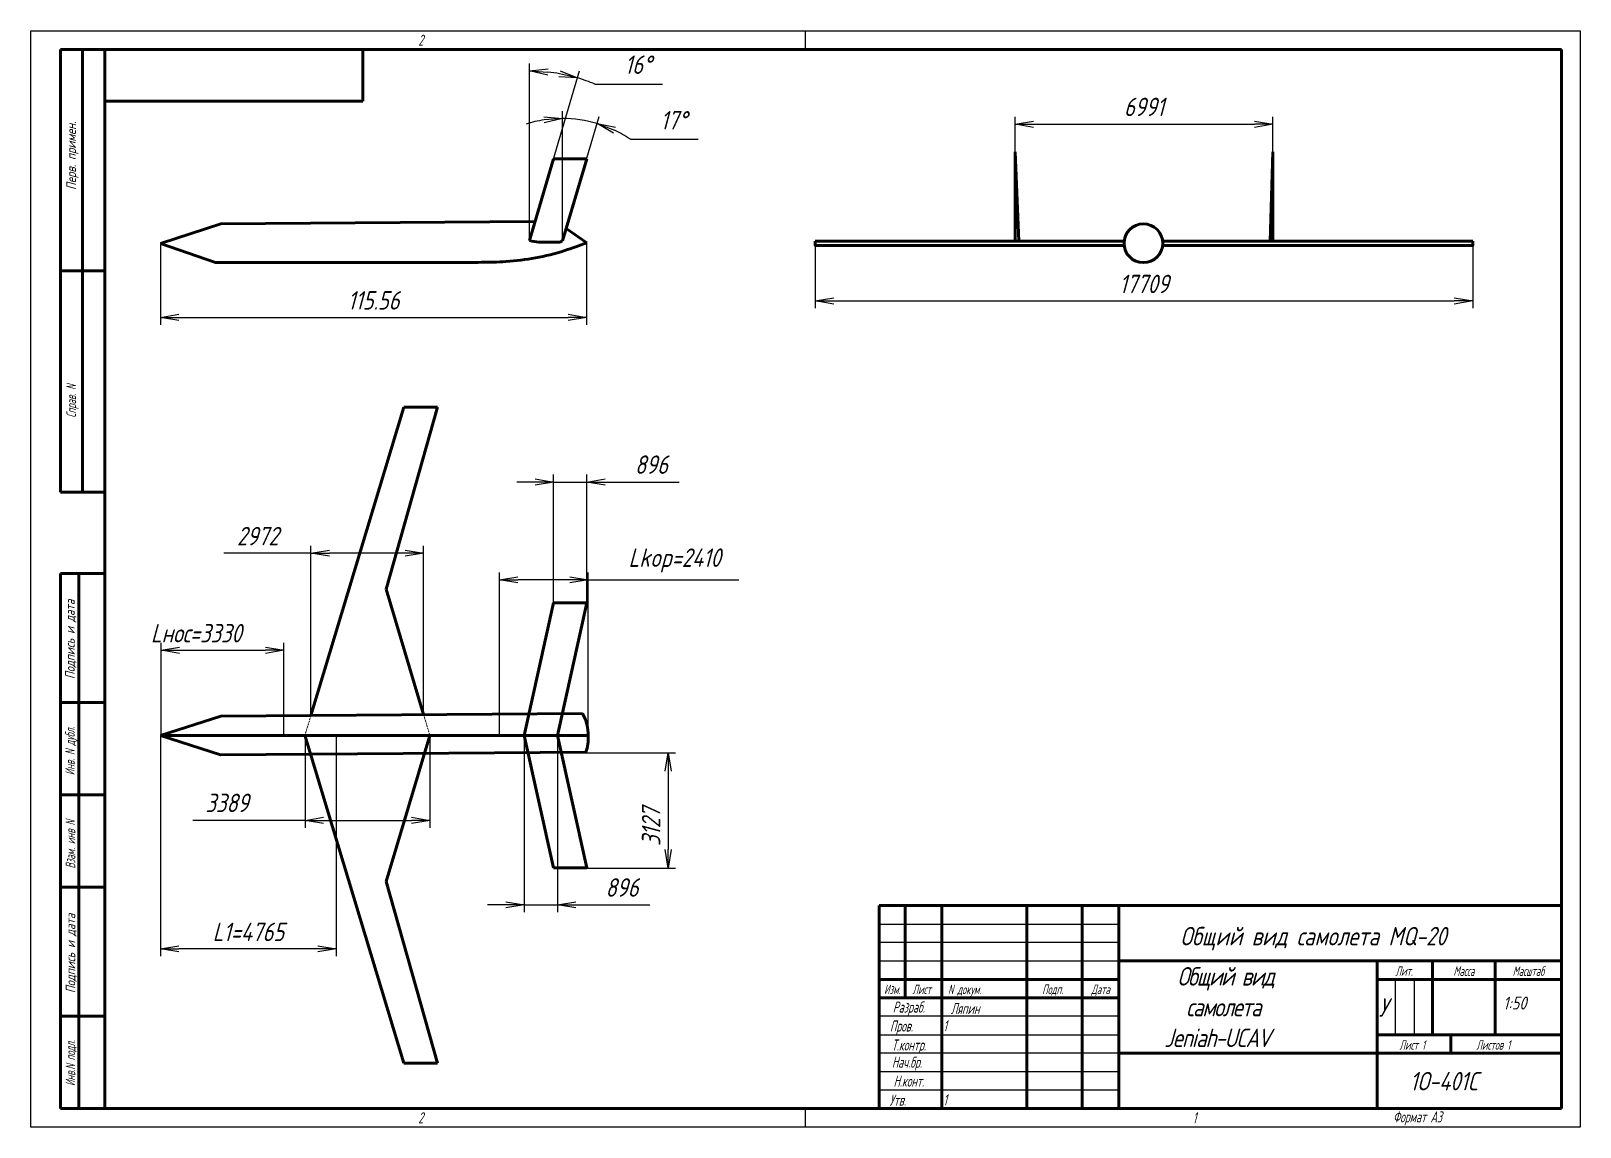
# Model space of a CAD drawing. Header units: millimetres. Extents: x -985956116104 to 1932156, y -552630487266 to 633586.
# Drawn here: x 6642.8 to 7062.8, y 37438 to 37735 of the extents above; entities that cross this region are included whole.
import ezdxf
from ezdxf.enums import TextEntityAlignment as Align

# ---------------------------------------------------------------- set-up
doc = ezdxf.new("R2010")
doc.units = ezdxf.units.MM
doc.linetypes.add('CENTER', pattern=[2, 1.25, -0.25, 0.25, -0.25])
doc.linetypes.add('DASHED', pattern=[0.75, 0.5, -0.25])
for name, color, linetype, lineweight in [('_basic (Основной)', 4, 'Continuous', 60), ('_contour (Тонкий)', 7, 'Continuous', 30), ('_invisible (Невидимый)', 1, 'DASHED', 30), ('_remote (Тонкий)', 9, 'Continuous', 30), ('_text (Надписи)', 2, 'Continuous', 30), ('_НЕВИДИМЫЙ', 1, 'DASHED', 20), ('_ОСИ', 6, 'CENTER', 20), ('_ОСНОВНОЙ', 4, 'Continuous', 60)]:
    doc.layers.add(name, color=color, linetype=linetype, lineweight=lineweight)
doc.styles.add('ESKD', font='eskd.shx', dxfattribs={"oblique": 15, "height": 5})
doc.dimstyles.new('ESKD', dxfattribs={"dimtxt": 5, "dimasz": 5, "dimexe": 2, "dimexo": 0, "dimgap": 2, "dimtad": 1, "dimtoh": 1, "dimzin": 12, "dimdsep": 46, "dimtxsty": 'ESKD', "dimblk1": 'OPEN', "dimblk2": 'OPEN', "dimsah": 1, "dimcen": 5, "dimclrd": 256, "dimclre": 256, "dimclrt": 2, "dimadec": 0, "dimazin": 0, "dimtfac": 1, "dimtmove": 0, "dimatfit": 3, "dimldrblk": 'OPEN', "dimfxl": 1, "dimtolj": 1, "dimtzin": 12, "dimlwd": -1, "dimlwe": -1, "dimarcsym": 0})

# ---------------------------------------------------------------- blocks, each defined once
blk = doc.blocks.new('_OPEN')
at = {"color": 0, "linetype": 'ByBlock'}
for p, q in [((-1, 0.167), (0, 0)), ((0, 0), (-1, -0.167)), ((0, 0), (-1, 0))]:
    blk.add_line(p, q, dxfattribs=at)
blk = doc.blocks.new('*D270')
at = {"layer": '_contour (Тонкий)', "transparency": 16777216}
for p, q in [((6855.42, 37676.81), (6855.42, 37659.81)), ((7033.65, 37676.81), (7033.65, 37659.81)), ((6860.42, 37661.81), (7028.65, 37661.81))]:
    blk.add_line(p, q, dxfattribs=at)
at = {"layer": 'Defpoints', "color": 0, "transparency": 16777216}
for p in [(6855.42, 37676.81), (7033.65, 37676.81), (7033.65, 37661.81)]:
    blk.add_point(p, dxfattribs=at)
at = {"layer": '_contour (Тонкий)', "transparency": 16777216, "xscale": 5, "yscale": 5, "zscale": 5, "rotation": 180}
blk.add_blockref('_OPEN', (6855.42, 37661.81), dxfattribs=at)
at = {"layer": '_contour (Тонкий)', "transparency": 16777216, "xscale": 5, "yscale": 5, "zscale": 5}
blk.add_blockref('_OPEN', (7033.65, 37661.81), dxfattribs=at)
at = {"layer": '_contour (Тонкий)', "color": 2, "transparency": 16777216, "insert": (6944.53, 37666.41), "char_height": 5, "attachment_point": 5, "style": 'ESKD'}
blk.add_mtext('\\A1;17709', dxfattribs=at)
blk = doc.blocks.new('*D271')
at = {"layer": '_contour (Тонкий)', "transparency": 16777216}
for p, q in [((6909.58, 37702.18), (6909.58, 37711.68)), ((6914.58, 37709.68), (6974.49, 37709.68)), ((6979.49, 37702.18), (6979.49, 37711.68))]:
    blk.add_line(p, q, dxfattribs=at)
at = {"layer": 'Defpoints', "color": 0, "transparency": 16777216}
for p in [(6979.49, 37709.68), (6909.58, 37702.18), (6979.49, 37702.18)]:
    blk.add_point(p, dxfattribs=at)
at = {"layer": '_contour (Тонкий)', "transparency": 16777216, "xscale": 5, "yscale": 5, "zscale": 5, "rotation": 180}
blk.add_blockref('_OPEN', (6909.58, 37709.68), dxfattribs=at)
at = {"layer": '_contour (Тонкий)', "transparency": 16777216, "xscale": 5, "yscale": 5, "zscale": 5}
blk.add_blockref('_OPEN', (6979.49, 37709.68), dxfattribs=at)
at = {"layer": '_contour (Тонкий)', "color": 2, "transparency": 16777216, "insert": (6944.53, 37714.39), "char_height": 5, "attachment_point": 5, "style": 'ESKD'}
blk.add_mtext('\\A1;6991', dxfattribs=at)
blk = doc.blocks.new('*D272')
at = {"layer": '_contour (Тонкий)', "transparency": 16777216}
for p, q in [((6677.87, 37677.41), (6677.87, 37655.36)), ((6793.42, 37677.58), (6793.42, 37655.36)), ((6682.87, 37657.36), (6788.42, 37657.36))]:
    blk.add_line(p, q, dxfattribs=at)
at = {"layer": 'Defpoints', "color": 0, "transparency": 16777216}
for p in [(6677.87, 37677.41), (6793.42, 37677.58), (6793.42, 37657.36)]:
    blk.add_point(p, dxfattribs=at)
at = {"layer": '_contour (Тонкий)', "transparency": 16777216, "xscale": 5, "yscale": 5, "zscale": 5, "rotation": 180}
blk.add_blockref('_OPEN', (6677.87, 37657.36), dxfattribs=at)
at = {"layer": '_contour (Тонкий)', "transparency": 16777216, "xscale": 5, "yscale": 5, "zscale": 5}
blk.add_blockref('_OPEN', (6793.42, 37657.36), dxfattribs=at)
at = {"layer": '_contour (Тонкий)', "color": 2, "transparency": 16777216, "insert": (6735.64, 37661.97), "char_height": 5, "attachment_point": 5, "style": 'ESKD'}
blk.add_mtext('\\A1;115.56', dxfattribs=at)
blk = doc.blocks.new('*D363')
at = {"layer": '_contour (Тонкий)', "transparency": 16777216}
for p, q in [((6718.67, 37549.5), (6718.67, 37595.48)), ((6749.22, 37549.71), (6749.22, 37595.48)), ((6718.67, 37593.48), (6695.07, 37593.48)), ((6744.22, 37593.48), (6723.67, 37593.48))]:
    blk.add_line(p, q, dxfattribs=at)
at = {"layer": 'Defpoints', "color": 0, "transparency": 16777216}
for p in [(6718.67, 37593.48), (6718.67, 37549.5), (6749.22, 37549.71)]:
    blk.add_point(p, dxfattribs=at)
at = {"layer": '_contour (Тонкий)', "transparency": 16777216, "xscale": 5, "yscale": 5, "zscale": 5, "rotation": 180}
blk.add_blockref('_OPEN', (6718.67, 37593.48), dxfattribs=at)
at = {"layer": '_contour (Тонкий)', "transparency": 16777216, "xscale": 5, "yscale": 5, "zscale": 5}
blk.add_blockref('_OPEN', (6749.22, 37593.48), dxfattribs=at)
at = {"layer": '_contour (Тонкий)', "color": 2, "transparency": 16777216, "insert": (6704.24, 37598.09), "char_height": 5, "attachment_point": 5, "style": 'ESKD'}
blk.add_mtext('\\A1;2972', dxfattribs=at)
blk = doc.blocks.new('*D364')
at = {"layer": '_contour (Тонкий)', "transparency": 16777216}
for p, q in [((6717.06, 37544.03), (6717.06, 37519.06)), ((6750.89, 37544.03), (6750.89, 37519.06)), ((6717.06, 37521.06), (6686.6, 37521.06)), ((6722.06, 37521.06), (6745.89, 37521.06))]:
    blk.add_line(p, q, dxfattribs=at)
at = {"layer": 'Defpoints', "color": 0, "transparency": 16777216}
for p in [(6717.06, 37544.03), (6750.89, 37544.03), (6750.89, 37521.06)]:
    blk.add_point(p, dxfattribs=at)
at = {"layer": '_contour (Тонкий)', "transparency": 16777216, "xscale": 5, "yscale": 5, "zscale": 5, "rotation": 180}
blk.add_blockref('_OPEN', (6717.06, 37521.06), dxfattribs=at)
at = {"layer": '_contour (Тонкий)', "transparency": 16777216, "xscale": 5, "yscale": 5, "zscale": 5}
blk.add_blockref('_OPEN', (6750.89, 37521.06), dxfattribs=at)
at = {"layer": '_contour (Тонкий)', "color": 2, "transparency": 16777216, "insert": (6695.9, 37525.79), "char_height": 5, "attachment_point": 5, "style": 'ESKD'}
blk.add_mtext('\\A1;3389', dxfattribs=at)
blk = doc.blocks.new('*D365')
at = {"layer": '_contour (Тонкий)', "transparency": 16777216}
for p, q in [((6777.55, 37539.39), (6817.52, 37539.39)), ((6815.52, 37534.39), (6815.52, 37513.12)), ((6784.62, 37508.12), (6817.52, 37508.12))]:
    blk.add_line(p, q, dxfattribs=at)
at = {"layer": 'Defpoints', "color": 0, "transparency": 16777216}
for p in [(6777.55, 37539.39), (6784.62, 37508.12), (6815.52, 37508.12)]:
    blk.add_point(p, dxfattribs=at)
at = {"layer": '_contour (Тонкий)', "transparency": 16777216, "xscale": 5, "yscale": 5, "zscale": 5}
for p, rotation in [((6815.52, 37539.39), 90), ((6815.52, 37508.12), 270)]:
    blk.add_blockref('_OPEN', p, dxfattribs=dict(at, rotation=rotation))
at = {"layer": '_contour (Тонкий)', "color": 2, "transparency": 16777216, "insert": (6810.89, 37519.3), "char_height": 5, "attachment_point": 5, "rotation": 90, "style": 'ESKD'}
blk.add_mtext('\\A1;3127', dxfattribs=at)
blk = doc.blocks.new('*D366')
at = {"layer": '_contour (Тонкий)', "transparency": 16777216}
for p, q in [((6776.51, 37544.07), (6776.51, 37496.15)), ((6785.47, 37544.07), (6785.47, 37496.15)), ((6771.51, 37498.15), (6766.51, 37498.15)), ((6776.51, 37498.15), (6785.47, 37498.15)), ((6790.47, 37498.15), (6810.52, 37498.15))]:
    blk.add_line(p, q, dxfattribs=at)
at = {"layer": 'Defpoints', "color": 0, "transparency": 16777216}
for p in [(6776.51, 37544.07), (6785.47, 37544.07), (6785.47, 37498.15)]:
    blk.add_point(p, dxfattribs=at)
at = {"layer": '_contour (Тонкий)', "transparency": 16777216, "xscale": 5, "yscale": 5, "zscale": 5}
blk.add_blockref('_OPEN', (6776.51, 37498.15), dxfattribs=at)
at = {"layer": '_contour (Тонкий)', "transparency": 16777216, "xscale": 5, "yscale": 5, "zscale": 5, "rotation": 180}
blk.add_blockref('_OPEN', (6785.47, 37498.15), dxfattribs=at)
at = {"layer": '_contour (Тонкий)', "color": 2, "transparency": 16777216, "insert": (6802.99, 37502.86), "char_height": 5, "attachment_point": 5, "style": 'ESKD'}
blk.add_mtext('\\A1;896', dxfattribs=at)
blk = doc.blocks.new('*D367')
at = {"layer": '_contour (Тонкий)', "transparency": 16777216}
for p, q in [((6678.02, 37544.03), (6678.02, 37569.15)), ((6711.32, 37544.03), (6711.32, 37569.15)), ((6683.02, 37567.15), (6706.32, 37567.15))]:
    blk.add_line(p, q, dxfattribs=at)
at = {"layer": 'Defpoints', "color": 0, "transparency": 16777216}
for p in [(6711.32, 37567.15), (6678.02, 37544.03), (6711.32, 37544.03)]:
    blk.add_point(p, dxfattribs=at)
at = {"layer": '_contour (Тонкий)', "transparency": 16777216, "xscale": 5, "yscale": 5, "zscale": 5, "rotation": 180}
blk.add_blockref('_OPEN', (6678.02, 37567.15), dxfattribs=at)
at = {"layer": '_contour (Тонкий)', "transparency": 16777216, "xscale": 5, "yscale": 5, "zscale": 5}
blk.add_blockref('_OPEN', (6711.32, 37567.15), dxfattribs=at)
at = {"layer": '_contour (Тонкий)', "color": 2, "transparency": 16777216, "insert": (6687.56, 37571.78), "char_height": 5, "attachment_point": 5, "style": 'ESKD'}
blk.add_mtext('\\A1;Lнос=3330', dxfattribs=at)
blk = doc.blocks.new('*D368')
at = {"layer": '_contour (Тонкий)', "transparency": 16777216}
for p, q in [((6769.75, 37544.07), (6769.75, 37588.24)), ((6788.85, 37586.24), (6774.75, 37586.24)), ((6793.85, 37544.07), (6793.85, 37588.24)), ((6793.85, 37586.24), (6834.69, 37586.24))]:
    blk.add_line(p, q, dxfattribs=at)
at = {"layer": 'Defpoints', "color": 0, "transparency": 16777216}
for p in [(6769.75, 37586.24), (6769.75, 37544.07), (6793.85, 37544.07)]:
    blk.add_point(p, dxfattribs=at)
at = {"layer": '_contour (Тонкий)', "transparency": 16777216, "xscale": 5, "yscale": 5, "zscale": 5, "rotation": 180}
blk.add_blockref('_OPEN', (6769.75, 37586.24), dxfattribs=at)
at = {"layer": '_contour (Тонкий)', "transparency": 16777216, "xscale": 5, "yscale": 5, "zscale": 5}
blk.add_blockref('_OPEN', (6793.85, 37586.24), dxfattribs=at)
at = {"layer": '_contour (Тонкий)', "color": 2, "transparency": 16777216, "insert": (6817.27, 37591.49), "char_height": 5, "attachment_point": 5, "style": 'ESKD'}
blk.add_mtext('\\A1;Lkop=2410', dxfattribs=at)
blk = doc.blocks.new('*D426')
at = {"layer": '_contour (Тонкий)', "transparency": 16777216}
for p, q in [((6677.86, 37544.07), (6677.86, 37484.22)), ((6725.51, 37544.07), (6725.51, 37484.22)), ((6720.51, 37486.22), (6682.86, 37486.22))]:
    blk.add_line(p, q, dxfattribs=at)
at = {"layer": 'Defpoints', "color": 0, "transparency": 16777216}
for p in [(6677.86, 37544.07), (6725.51, 37544.07), (6677.86, 37486.22)]:
    blk.add_point(p, dxfattribs=at)
at = {"layer": '_contour (Тонкий)', "transparency": 16777216, "xscale": 5, "yscale": 5, "zscale": 5, "rotation": 180}
blk.add_blockref('_OPEN', (6677.86, 37486.22), dxfattribs=at)
at = {"layer": '_contour (Тонкий)', "transparency": 16777216, "xscale": 5, "yscale": 5, "zscale": 5}
blk.add_blockref('_OPEN', (6725.51, 37486.22), dxfattribs=at)
at = {"layer": '_contour (Тонкий)', "color": 2, "transparency": 16777216, "insert": (6701.69, 37490.83), "char_height": 5, "attachment_point": 5, "style": 'ESKD'}
blk.add_mtext('\\A1;L1=4765', dxfattribs=at)
blk = doc.blocks.new('*D502')
at = {"layer": '_contour (Тонкий)', "transparency": 16777216}
for p, q in [((6777.94, 37680.48), (6777.94, 37726.12)), ((6778.59, 37680.38), (6791.52, 37724.16)), ((6795.66, 37720.56), (6814.02, 37720.56))]:
    blk.add_line(p, q, dxfattribs=at)
for start, end in [(79.7913, 83.7605), (67.3123, 73.5518)]:
    blk.add_arc((6777.94, 37678.18), 45.94, start, end, dxfattribs=at)
at = {"layer": '_contour (Тонкий)', "transparency": 16777216, "xscale": 5, "yscale": 5, "zscale": 5}
for p, rotation in [((6777.94, 37724.12), 176.8802507118446), ((6790.95, 37722.24), 346.6715322154176)]:
    blk.add_blockref('_OPEN', p, dxfattribs=dict(at, rotation=rotation))
at = {"layer": '_contour (Тонкий)', "color": 2, "transparency": 16777216, "insert": (6807.34, 37725.83), "char_height": 5, "attachment_point": 5, "style": 'ESKD'}
blk.add_mtext('\\A1;16%%d', dxfattribs=at)
blk = doc.blocks.new('*D503')
at = {"layer": '_contour (Тонкий)', "transparency": 16777216}
for p, q in [((6786.84, 37684.98), (6786.84, 37713.24)), ((6788.88, 37684.98), (6796.85, 37711.78)), ((6805.3, 37705.61), (6823.67, 37705.61))]:
    blk.add_line(p, q, dxfattribs=at)
for start, end in [(98.6638, 107.3277), (73.4268, 90), (56.0991, 64.7629)]:
    blk.add_arc((6786.84, 37678.14), 33.1, start, end, dxfattribs=at)
at = {"layer": '_contour (Тонкий)', "transparency": 16777216, "xscale": 5, "yscale": 5, "zscale": 5}
for p, rotation in [((6786.84, 37711.24), 4.331921673925342), ((6796.28, 37709.86), 159.0948436838117)]:
    blk.add_blockref('_OPEN', p, dxfattribs=dict(at, rotation=rotation))
at = {"layer": '_contour (Тонкий)', "color": 2, "transparency": 16777216, "insert": (6816.99, 37710.78), "char_height": 5, "attachment_point": 5, "style": 'ESKD'}
blk.add_mtext('\\A1;17%%d', dxfattribs=at)
blk = doc.blocks.new('*D504')
at = {"layer": '_contour (Тонкий)', "transparency": 16777216}
for p, q in [((6779.47, 37612.74), (6774.47, 37612.74)), ((6784.47, 37579.97), (6784.47, 37614.74)), ((6784.47, 37612.74), (6793.43, 37612.74)), ((6793.43, 37579.97), (6793.43, 37614.74)), ((6798.43, 37612.74), (6818.48, 37612.74))]:
    blk.add_line(p, q, dxfattribs=at)
at = {"layer": 'Defpoints', "color": 0, "transparency": 16777216}
for p in [(6793.43, 37612.74), (6784.47, 37579.97), (6793.43, 37579.97)]:
    blk.add_point(p, dxfattribs=at)
at = {"layer": '_contour (Тонкий)', "transparency": 16777216, "xscale": 5, "yscale": 5, "zscale": 5}
blk.add_blockref('_OPEN', (6784.47, 37612.74), dxfattribs=at)
at = {"layer": '_contour (Тонкий)', "transparency": 16777216, "xscale": 5, "yscale": 5, "zscale": 5, "rotation": 180}
blk.add_blockref('_OPEN', (6793.43, 37612.74), dxfattribs=at)
at = {"layer": '_contour (Тонкий)', "color": 2, "transparency": 16777216, "insert": (6810.96, 37617.45), "char_height": 5, "attachment_point": 5, "style": 'ESKD'}
blk.add_mtext('\\A1;896', dxfattribs=at)

msp = doc.modelspace()

# ---------------------------------------------------------------- linework, layer by layer
at = {"layer": '_basic (Основной)', "transparency": 33554687}
for p, q in [((6650.754, 37729.959), (6662.754, 37729.959)), ((6650.754, 37609.959), (6650.754, 37729.959)), ((6656.754, 37729.959), (6656.754, 37609.959)), ((6662.754, 37442.959), (6662.754, 37729.959)), ((6662.754, 37729.959), (7057.754, 37729.959)), ((6732.754, 37715.959), (6732.754, 37729.959)), ((7057.754, 37729.959), (7057.754, 37442.959)), ((6662.754, 37715.959), (6732.754, 37715.959)), ((6777.943, 37678.181), (6784.467, 37700.279)), ((6784.467, 37700.279), (6793.432, 37700.279)), ((6793.432, 37700.279), (6786.843, 37678.139)), ((6909.576, 37702.183), (6909.576, 37678.005)), ((6909.576, 37702.183), (6910.586, 37678.005)), ((6978.745, 37678.005), (6979.489, 37702.183)), ((6979.489, 37702.183), (6979.489, 37678.005)), ((6979.489, 37678.005), (6979.489, 37702.183)), ((6694.236, 37682.696), (6677.866, 37677.393)), ((6694.236, 37682.696), (6779.303, 37683.377)), ((6692.757, 37672.183), (6677.866, 37677.393)), ((6952.867, 37678.005), (6978.745, 37678.005)), ((6650.754, 37669.959), (6662.754, 37669.959)), ((6692.757, 37672.183), (6753.827, 37672.214)), ((6718.668, 37549.5), (6743.891, 37632.994)), ((6752.996, 37632.994), (6739.09, 37583.737)), ((6743.891, 37632.994), (6752.996, 37632.994)), ((6650.754, 37609.959), (6662.754, 37609.959)), ((6662.754, 37587.959), (6650.754, 37587.959)), ((6650.754, 37442.959), (6650.754, 37587.959)), ((6655.754, 37587.959), (6655.754, 37442.959)), ((6739.09, 37583.737), (6749.218, 37549.712)), ((6776.51, 37544.069), (6784.467, 37579.972)), ((6784.467, 37579.972), (6793.432, 37579.972)), ((6785.47, 37544.069), (6793.432, 37579.972)), ((6650.754, 37552.959), (6662.754, 37552.959)), ((6694.194, 37549.33), (6677.866, 37544.069)), ((6694.194, 37549.33), (6792.318, 37550.011)), ((6677.866, 37544.069), (6793.847, 37544.069)), ((6677.866, 37544.069), (6694.178, 37538.817)), ((6717.039, 37544.106), (6743.891, 37455.217)), ((6739.09, 37504.474), (6750.898, 37544.069)), ((6776.51, 37544.069), (6784.467, 37508.165)), ((6785.47, 37544.069), (6793.432, 37508.165)), ((6694.178, 37538.817), (6793.227, 37539.498)), ((6662.754, 37527.959), (6650.754, 37527.959)), ((6784.467, 37508.165), (6793.432, 37508.165)), ((6650.754, 37502.959), (6662.754, 37502.959)), ((6752.996, 37455.217), (6739.09, 37504.474)), ((6937.754, 37442.959), (6937.754, 37497.959)), ((6662.754, 37467.959), (6650.754, 37467.959)), ((6743.891, 37455.217), (6752.996, 37455.217)), ((6650.754, 37442.959), (6662.754, 37442.959)), ((7057.754, 37442.959), (6662.754, 37442.959))]:
    msp.add_line(p, q, dxfattribs=at)
at = {"layer": '_basic (Основной)', "linetype": 'Continuous', "transparency": 33554687}
for p, q in [((6872.754, 37497.959), (7057.754, 37497.959)), ((6872.754, 37442.959), (6872.754, 37497.959)), ((6879.754, 37472.959), (6879.754, 37497.959)), ((6889.754, 37497.959), (6889.754, 37442.959)), ((6912.754, 37442.959), (6912.754, 37497.959)), ((6927.754, 37497.959), (6927.754, 37442.959)), ((7057.754, 37482.959), (6937.754, 37482.959)), ((7007.754, 37482.959), (7007.754, 37442.959)), ((7022.754, 37482.959), (7022.754, 37462.959)), ((7039.754, 37462.959), (7039.754, 37482.959)), ((6937.754, 37477.959), (6872.754, 37477.959)), ((7007.754, 37477.959), (7057.754, 37477.959)), ((6872.754, 37472.959), (6937.754, 37472.959)), ((7057.754, 37462.959), (7007.754, 37462.959)), ((7027.754, 37457.959), (7027.754, 37462.959)), ((6937.754, 37457.959), (7057.754, 37457.959))]:
    msp.add_line(p, q, dxfattribs=at)
at = {"layer": '_basic (Основной)', "transparency": 33554687}
for points in [[(6909.576, 37702.183), (6909.576, 37678.005), (6909.576, 37678.005), (6909.576, 37678.005)], [(6855.416, 37678.005), (6939.145, 37678.005), (6939.152, 37676.807), (6855.416, 37676.807)], [(7033.65, 37678.005), (6949.627, 37678.005), (6949.627, 37676.807), (7033.65, 37676.807)]]:
    msp.add_lwpolyline(points, close=True, dxfattribs=at)
msp.add_circle((6944.371, 37677.44), 5.256, dxfattribs=at)
for centre, radius, start, end in [((6781.275, 37544.002), 12.572, 359.6982, 28.54735), ((6781.704, 37543.369), 12.156, 341.42803, 2.67232)]:
    msp.add_arc(centre, radius, start, end, dxfattribs=at)
for points, start_tangent, end_tangent in [([(6753.827, 37672.214), (6761.557, 37672.269), (6768.156, 37672.327), (6771.538, 37672.504), (6779.544, 37673.471), (6787.468, 37675.465), (6793.422, 37677.575)], (0.0088878, 0.0000898), (0.0083331, 0.0030995)), ([(6786.843, 37678.139), (6786.422, 37677.87), (6785.662, 37677.742), (6784.095, 37677.73), (6781.99, 37677.73), (6780.494, 37677.753), (6777.943, 37678.181)], (-0.0072321, -0.0054181), (-0.008729, 0.0018958))]:
    msp.add_spline(points, degree=3, dxfattribs=dict(at, start_tangent=start_tangent, end_tangent=end_tangent))
at = {"layer": '_contour (Тонкий)', "transparency": 33554687}
for p, q in [((6642.754, 37437.959), (6642.754, 37734.959)), ((6642.754, 37734.959), (7062.754, 37734.959)), ((6852.754, 37729.959), (6852.754, 37734.959)), ((7062.754, 37734.959), (7062.754, 37437.959)), ((6777.943, 37678.181), (6777.943, 37706.557)), ((6786.843, 37678.139), (6786.843, 37707.087)), ((6852.754, 37437.959), (6852.754, 37442.959)), ((7062.754, 37437.959), (6642.754, 37437.959))]:
    msp.add_line(p, q, dxfattribs=at)
at = {"layer": '_invisible (Невидимый)', "transparency": 33554687}
for p, q in [((6717.05, 37544.069), (6733.98, 37544.069)), ((6717.062, 37544.069), (6750.898, 37544.069)), ((6733.98, 37544.069), (6725.515, 37544.069))]:
    msp.add_line(p, q, dxfattribs=at)
at = {"layer": '_remote (Тонкий)', "linetype": 'Continuous', "transparency": 33554687}
for p, q in [((6872.754, 37492.959), (6937.754, 37492.959)), ((6937.754, 37487.959), (6872.754, 37487.959)), ((6872.754, 37482.959), (6937.754, 37482.959)), ((6937.754, 37467.959), (6872.754, 37467.959)), ((6872.754, 37462.959), (6937.754, 37462.959)), ((6937.754, 37457.959), (6872.754, 37457.959)), ((6872.754, 37452.959), (6937.754, 37452.959)), ((6937.754, 37447.959), (6872.754, 37447.959))]:
    msp.add_line(p, q, dxfattribs=at)
at = {"layer": '_remote (Тонкий)', "transparency": 33554687}
for p, q in [((7012.754, 37462.959), (7012.754, 37477.959)), ((7017.754, 37477.959), (7017.754, 37462.959))]:
    msp.add_line(p, q, dxfattribs=at)
at = {"layer": '_НЕВИДИМЫЙ', "transparency": 33554687}
for p, q in [((6718.668, 37549.5), (6717.039, 37544.106)), ((6749.218, 37549.712), (6750.898, 37544.069))]:
    msp.add_line(p, q, dxfattribs=at)
at = {"layer": '_ОСИ', "transparency": 33554687}
msp.add_line((6677.866, 37544.069), (6793.847, 37544.069), dxfattribs=at)
at = {"layer": '_ОСНОВНОЙ', "transparency": 33554687}
msp.add_line((6787.818, 37681.417), (6793.422, 37677.575), dxfattribs=at)

# ---------------------------------------------------------------- texts
at = {"layer": '_basic (Основной)', "color": 30, "transparency": 33554687, "style": 'ESKD', "oblique": 15}
msp.add_text('Общий вид самолета MQ-20', height=5, dxfattribs=at).set_placement((6954.38, 37487.173))
at = {"layer": '_contour (Тонкий)', "color": 2, "transparency": 33554687, "insert": (6937.754, 37481.283), "char_height": 5, "attachment_point": 1, "style": 'ESKD'}
msp.add_mtext_dynamic_manual_height_columns('\\pi15.82436;{\\T0.9;Общий вид\\P\\pi18.22485;самолета \\P\\pi12.27308;Jeniah-UCAV}', width=70.09073, gutter_width=12.5, heights=[25.222], dxfattribs=at)
at = {"layer": '_text (Надписи)', "transparency": 33554687, "style": 'ESKD', "oblique": 15, "width": 0.8}
for s, height, p in [('2', 3, (6747.754, 37730.959)), ('N докум.', 2.6, (6891.387, 37473.946)), ('Ляпин', 3, (6892.154, 37468.562)), ('1', 3, (6890.124, 37463.905)), ('1', 3, (6890.124, 37443.837)), ('2', 3, (6747.754, 37438.959)), ('1', 3, (6957.754, 37438.959)), ('Формат А3', 3, (7012.065, 37439.202))]:
    msp.add_text(s, height=height, dxfattribs=at).set_placement(p)
at = {"layer": '_text (Надписи)', "transparency": 33554687, "style": 'ESKD', "oblique": 15}
for s, p in [('Перв. примен.', (6654.958, 37701.154)), ('Подпись и дата', (6654.628, 37570.107)), ('Подпись и дата', (6654.761, 37484.998))]:
    msp.add_text(s, height=2.6, rotation=90, dxfattribs=at).set_placement(p, align=Align.CENTER)
at = {"layer": '_text (Надписи)', "transparency": 33554687, "style": 'ESKD', "oblique": 15, "width": 0.8}
for s, p in [('Справ. N', (6654.955, 37634.65)), ('Инв. N дубл.', (6654.621, 37539.854)), ('Взам. инв N', (6654.747, 37514.537)), ('Инв.N подл.', (6654.739, 37455.255))]:
    msp.add_text(s, height=2.6, rotation=90, dxfattribs=at).set_placement(p, align=Align.CENTER)
for s, height, p in [('Лит.', 2.6, (7015.044, 37478.916)), ('Масса', 2.6, (7031.266, 37478.916)), ('Масштаб', 2.6, (7048.765, 37478.916)), ('Изм.', 2.6, (6876.254, 37473.959)), ('Лист', 2.6, (6884.254, 37473.959)), ('Подп.', 2.6, (6919.754, 37473.959)), ('Дата', 2.6, (6932.754, 37473.959)), ('Разраб.', 3, (6880.754, 37468.959)), ('Пров.', 3, (6878.754, 37463.817)), ('Т.контр.', 3, (6880.754, 37458.674)), ('Лист 1', 2.6, (7017.241, 37458.887)), ('Листов 1', 2.6, (7039.215, 37458.887)), ('Hач.бр.', 3, (6880.254, 37454.031)), ('H.конт.', 3, (6880.754, 37448.888)), ('Утв.', 3, (6877.754, 37443.745))]:
    msp.add_text(s, height=height, dxfattribs=at).set_placement(p, align=Align.CENTER)
at = {"layer": '_text (Надписи)', "transparency": 33554687, "attachment_point": 1, "style": 'ESKD'}
for s, heights, insert, char_height in [('У', [0], (7008.181, 37472.845), 5), ('1:50', [3.5], (7041.91, 37473.302), 3.5)]:
    msp.add_mtext_dynamic_manual_height_columns(s, width=10.69599, gutter_width=25, heights=heights, dxfattribs=dict(at, insert=insert, char_height=char_height))
at = {"layer": '_text (Надписи)', "transparency": 33554687, "insert": (7007.754, 37452.877), "char_height": 5, "width": 50.53786, "attachment_point": 1, "line_spacing_factor": 0.857143, "style": 'ESKD'}
msp.add_mtext('\\pi8.87226;1О-401С', dxfattribs=at)

# ---------------------------------------------------------------- dimensions: what is measured, and where the dimension line sits
at = {"layer": '_contour (Тонкий)', "transparency": 33554687}
for base, center, p1, p2, picture, middle in [((6782.332, 37723.907), (6777.943, 37678.181), (6778.594, 37680.383), (6777.943, 37680.477), '*D502', (6807.343, 37725.833)), ((6790.029, 37711.083), (6786.843, 37678.139), (6786.843, 37684.977), (6788.878, 37684.977), '*D503', (6816.985, 37710.777))]:
    dim = msp.add_angular_dim_3p(base=base, center=center, p1=p1, p2=p2, dimstyle='ESKD', dxfattribs=at)
    dim.commit()
    dim.dimension.update_dxf_attribs({"geometry": picture, "text_midpoint": middle})
for base, p1, p2, text, picture, middle in [((6979.489, 37709.683), (6909.576, 37702.183), (6979.489, 37702.183), '6991', '*D271', (6944.533, 37714.39)), ((7033.65, 37661.807), (6855.416, 37676.807), (7033.65, 37676.807), '17709', '*D270', (6944.533, 37666.411)), ((6793.432, 37612.739), (6784.467, 37579.972), (6793.432, 37579.972), '896', '*D504', (6810.955, 37617.446)), ((6677.865, 37486.225), (6725.515, 37544.069), (6677.865, 37544.069), 'L1=4765', '*D426', (6701.69, 37490.828)), ((6785.47, 37498.151), (6776.51, 37544.069), (6785.47, 37544.069), '896', '*D366', (6802.994, 37502.858))]:
    dim = msp.add_linear_dim(base=base, p1=p1, p2=p2, text=text, dimstyle='ESKD', dxfattribs=at)
    dim.commit()
    dim.dimension.update_dxf_attribs({"geometry": picture, "text_midpoint": middle})
dim = msp.add_linear_dim(base=(6793.422, 37657.365), p1=(6677.866, 37677.406), p2=(6793.422, 37677.575), dimstyle='ESKD', dxfattribs=at)
dim.commit()
dim.dimension.update_dxf_attribs({"geometry": '*D272', "text_midpoint": (6735.644, 37661.968)})
for base, p1, p2, text, picture, middle in [((6718.668, 37593.485), (6749.218, 37549.712), (6718.668, 37549.5), '2972', '*D363', (6704.241, 37593.485)), ((6769.747, 37586.242), (6793.847, 37544.069), (6769.747, 37544.069), 'Lkop=2410', '*D368', (6817.274, 37586.242)), ((6711.319, 37567.154), (6678.019, 37544.028), (6711.319, 37544.028), 'Lнос=3330', '*D367', (6687.56, 37567.154)), ((6750.886, 37521.055), (6717.062, 37544.028), (6750.886, 37544.028), '3389', '*D364', (6695.901, 37521.055))]:
    dim = msp.add_linear_dim(base=base, p1=p1, p2=p2, text=text, dimstyle='ESKD', dxfattribs=at)
    dim.commit()
    dim.dimension.update_dxf_attribs({"geometry": picture, "text_midpoint": middle, "dimtype": 160})
dim = msp.add_linear_dim(base=(6815.518, 37508.125), p1=(6777.547, 37539.39), p2=(6784.62, 37508.125), angle=90, text='3127', dimstyle='ESKD', dxfattribs=at)
dim.commit()
dim.dimension.update_dxf_attribs({"geometry": '*D365', "text_midpoint": (6815.518, 37519.3), "dimtype": 160})

doc.saveas('drawing.dxf')
